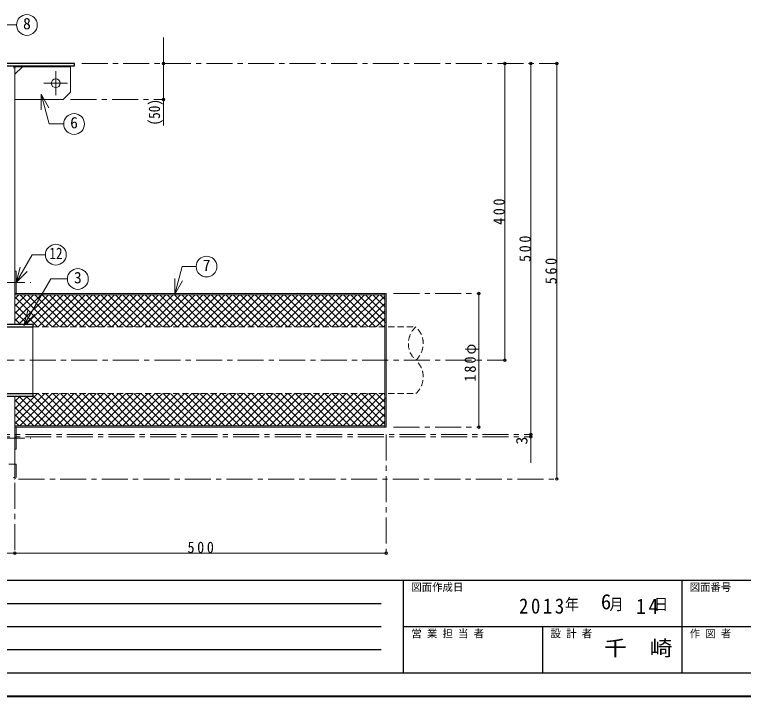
# Model space of a CAD drawing. Units: millimetres at full size, sheet at 1:7; details may follow other scales. Extents: x -1480 to 1355, y -979 to 988.
# Drawn here: x -625 to 357, y -979 to -60 of the extents above; entities that cross this region are included whole.
import ezdxf
from ezdxf.enums import TextEntityAlignment as Align

# ---------------------------------------------------------------- set-up
doc = ezdxf.new("R2010")
doc.units = ezdxf.units.MM
doc.header["$LTSCALE"] = 7
doc.header["$PDMODE"] = 32
doc.header["$PDSIZE"] = 3.5
doc.linetypes.add('CHAIN1', pattern=[8, 5, -1, 1, -1])
doc.linetypes.add('DASHED1', pattern=[1.8, 1.2, -0.6])
doc.layers.add('0-0_ﾚｲﾔ1', color=4, linetype='Continuous', lineweight=9)
doc.styles.add('ＭＳ ゴシック', font='')
doc.styles.get('ＭＳ ゴシック').set_extended_font_data('MS Gothic')

msp = doc.modelspace()

# ---------------------------------------------------------------- linework, layer by layer
at = {"layer": '0-0_ﾚｲﾔ1', "color": 7, "lineweight": 18}
for p, q in [((-622.593, -74.182), (-643.084, -74.182)), ((-624.745, -132.245), (-624.745, -477.545)), ((-623.145, -130.645), (-549.745, -130.645)), ((-549.745, -130.645), (-549.745, -129.045)), ((-589.374, -167.506), (-578.874, -185.692)), ((-589.374, -167.506), (-589.374, -188.506)), ((-589.374, -167.506), (-578.622, -207.632)), ((-559.091, -207.632), (-578.622, -207.632)), ((-623.145, -421.045), (-601.619, -383.762)), ((-583.686, -383.762), (-601.619, -383.762)), ((-623.145, -421.045), (-617.71, -400.761)), ((-409.358, -436.998), (-399.396, -399.82)), ((-380.622, -399.82), (-399.396, -399.82)), ((-624.745, -406.045), (-623.145, -406.045)), ((-623.145, -406.045), (-623.145, -436.045)), ((-623.145, -421.045), (-608.296, -406.196)), ((-612.601, -479.395), (-576.276, -416.478)), ((-554.015, -416.478), (-576.276, -416.478)), ((-409.358, -436.998), (-409.358, -415.998)), ((-409.358, -436.998), (-398.858, -418.811)), ((-624.745, -436.045), (-124.745, -436.045)), ((-624.745, -437.645), (-126.345, -437.645)), ((-126.345, -436.045), (-126.345, -475.045)), ((-124.745, -436.045), (-124.745, -475.045)), ((-612.601, -479.395), (-607.166, -459.111)), ((-612.601, -479.395), (-597.752, -464.546)), ((-600.745, -481.045), (-600.745, -571.045)), ((-124.745, -475.045), (-126.345, -475.045)), ((-624.745, -574.545), (-624.745, -683.445)), ((-124.745, -577.045), (-124.745, -616.045)), ((-624.745, -614.445), (-126.345, -614.445)), ((-624.745, -616.045), (-124.745, -616.045)), ((-623.145, -616.045), (-623.145, -646.045)), ((-624.745, -646.045), (-623.145, -646.045)), ((-623.145, -666.045), (-624.745, -666.045)), ((-623.145, -683.445), (-623.145, -666.045))]:
    msp.add_line(p, q, dxfattribs=at)
at = {"layer": '0-0_ﾚｲﾔ1'}
for p, q in [((-424.745, -209.645), (-424.745, -91.045)), ((35.255, -526.045), (35.255, -126.045)), ((105.255, -126.045), (105.255, -686.045)), ((-624.745, -140.645), (-614.745, -130.645)), ((-549.745, -164.645), (-549.745, -130.645)), ((-624.745, -472.745), (-589.645, -437.645)), ((-624.745, -462.846), (-599.545, -437.645)), ((-624.745, -452.946), (-609.444, -437.645)), ((-624.745, -443.047), (-619.344, -437.645)), ((-624.745, -440.606), (-584.306, -481.045)), ((-619.646, -477.545), (-579.746, -437.645)), ((-617.807, -437.645), (-574.407, -481.045)), ((-609.746, -477.545), (-569.846, -437.645)), ((-607.907, -437.645), (-564.507, -481.045)), ((-600.745, -478.444), (-559.947, -437.645)), ((-598.008, -437.645), (-554.608, -481.045)), ((-593.447, -481.045), (-550.047, -437.645)), ((-588.108, -437.645), (-544.708, -481.045)), ((-583.548, -481.045), (-540.148, -437.645)), ((-578.209, -437.645), (-534.809, -481.045)), ((-573.648, -481.045), (-530.248, -437.645)), ((-568.309, -437.645), (-524.909, -481.045)), ((-563.749, -481.045), (-520.349, -437.645)), ((-558.41, -437.645), (-515.01, -481.045)), ((-553.849, -481.045), (-510.449, -437.645)), ((-548.51, -437.645), (-505.11, -481.045)), ((-543.95, -481.045), (-500.55, -437.645)), ((-538.611, -437.645), (-495.211, -481.045)), ((-534.051, -481.045), (-490.651, -437.645)), ((-528.711, -437.645), (-485.311, -481.045)), ((-524.151, -481.045), (-480.751, -437.645)), ((-518.812, -437.645), (-475.412, -481.045)), ((-514.252, -481.045), (-470.852, -437.645)), ((-508.912, -437.645), (-465.512, -481.045)), ((-504.352, -481.045), (-460.952, -437.645)), ((-499.013, -437.645), (-455.613, -481.045)), ((-494.453, -481.045), (-451.053, -437.645)), ((-489.113, -437.645), (-445.713, -481.045)), ((-484.553, -481.045), (-441.153, -437.645)), ((-479.214, -437.645), (-435.814, -481.045)), ((-474.654, -481.045), (-431.254, -437.645)), ((-469.314, -437.645), (-425.914, -481.045)), ((-464.754, -481.045), (-421.354, -437.645)), ((-459.415, -437.645), (-416.015, -481.045)), ((-454.855, -481.045), (-411.455, -437.645)), ((-449.515, -437.645), (-406.115, -481.045)), ((-444.955, -481.045), (-401.555, -437.645)), ((-439.616, -437.645), (-396.216, -481.045)), ((-435.056, -481.045), (-391.656, -437.645)), ((-429.716, -437.645), (-386.316, -481.045)), ((-425.156, -481.045), (-381.756, -437.645)), ((-419.817, -437.645), (-376.417, -481.045)), ((-415.257, -481.045), (-371.857, -437.645)), ((-409.917, -437.645), (-366.517, -481.045)), ((-405.357, -481.045), (-361.957, -437.645)), ((-400.018, -437.645), (-356.618, -481.045)), ((-395.458, -481.045), (-352.058, -437.645)), ((-390.118, -437.645), (-346.718, -481.045)), ((-385.558, -481.045), (-342.158, -437.645)), ((-380.219, -437.645), (-336.819, -481.045)), ((-375.659, -481.045), (-332.259, -437.645)), ((-370.319, -437.645), (-326.919, -481.045)), ((-365.759, -481.045), (-322.359, -437.645)), ((-360.42, -437.645), (-317.02, -481.045)), ((-355.86, -481.045), (-312.46, -437.645)), ((-350.52, -437.645), (-307.12, -481.045)), ((-345.96, -481.045), (-302.56, -437.645)), ((-340.621, -437.645), (-297.221, -481.045)), ((-336.061, -481.045), (-292.661, -437.645)), ((-330.721, -437.645), (-287.321, -481.045)), ((-326.161, -481.045), (-282.761, -437.645)), ((-320.822, -437.645), (-277.422, -481.045)), ((-316.262, -481.045), (-272.862, -437.645)), ((-310.922, -437.645), (-267.522, -481.045)), ((-306.362, -481.045), (-262.962, -437.645)), ((-301.023, -437.645), (-257.623, -481.045)), ((-296.463, -481.045), (-253.063, -437.645)), ((-291.123, -437.645), (-247.723, -481.045)), ((-286.563, -481.045), (-243.163, -437.645)), ((-281.224, -437.645), (-237.824, -481.045)), ((-276.664, -481.045), (-233.264, -437.645)), ((-271.324, -437.645), (-227.924, -481.045)), ((-266.764, -481.045), (-223.364, -437.645)), ((-261.425, -437.645), (-218.025, -481.045)), ((-256.865, -481.045), (-213.465, -437.645)), ((-251.525, -437.645), (-208.125, -481.045)), ((-246.965, -481.045), (-203.565, -437.645)), ((-241.626, -437.645), (-198.226, -481.045)), ((-237.066, -481.045), (-193.666, -437.645)), ((-231.726, -437.645), (-188.326, -481.045)), ((-227.166, -481.045), (-183.766, -437.645)), ((-221.827, -437.645), (-178.427, -481.045)), ((-217.267, -481.045), (-173.867, -437.645)), ((-211.927, -437.645), (-168.527, -481.045)), ((-207.367, -481.045), (-163.967, -437.645)), ((-202.028, -437.645), (-158.628, -481.045)), ((-197.468, -481.045), (-154.068, -437.645)), ((-192.128, -437.645), (-148.728, -481.045)), ((-187.568, -481.045), (-144.168, -437.645)), ((-182.229, -437.645), (-138.829, -481.045)), ((-177.669, -481.045), (-134.269, -437.645)), ((-172.329, -437.645), (-128.929, -481.045)), ((-167.769, -481.045), (-126.345, -439.622)), ((-162.43, -437.645), (-126.345, -473.73)), ((-152.53, -437.645), (-126.345, -463.831)), ((-142.631, -437.645), (-126.345, -453.931)), ((-132.731, -437.645), (-126.345, -444.032)), ((0.255, -436.045), (0.255, -616.045)), ((-624.745, -450.506), (-594.206, -481.045)), ((-157.87, -481.045), (-126.345, -449.521)), ((-624.745, -460.405), (-607.605, -477.545)), ((-147.97, -481.045), (-126.345, -459.42)), ((-624.745, -470.305), (-617.505, -477.545)), ((-138.071, -481.045), (-126.345, -469.32)), ((-128.171, -481.045), (-126.345, -479.219)), ((-126.362, -481.045), (-126.345, -481.029)), ((-126.345, -475.045), (-126.345, -577.045)), ((-124.745, -475.045), (-124.745, -577.045)), ((-624.745, -611.338), (-584.453, -571.045)), ((-624.745, -601.439), (-594.352, -571.045)), ((-624.745, -591.539), (-607.752, -574.545)), ((-624.745, -581.64), (-617.651, -574.545)), ((-624.745, -579.199), (-589.499, -614.445)), ((-619.499, -574.545), (-579.599, -614.445)), ((-617.953, -614.445), (-574.553, -571.045)), ((-609.6, -574.545), (-569.7, -614.445)), ((-608.054, -614.445), (-564.654, -571.045)), ((-600.745, -573.501), (-559.801, -614.445)), ((-598.154, -614.445), (-554.754, -571.045)), ((-593.301, -571.045), (-549.901, -614.445)), ((-588.255, -614.445), (-544.855, -571.045)), ((-583.402, -571.045), (-540.002, -614.445)), ((-578.355, -614.445), (-534.955, -571.045)), ((-573.502, -571.045), (-530.102, -614.445)), ((-568.456, -614.445), (-525.056, -571.045)), ((-563.603, -571.045), (-520.203, -614.445)), ((-558.556, -614.445), (-515.156, -571.045)), ((-553.703, -571.045), (-510.303, -614.445)), ((-548.657, -614.445), (-505.257, -571.045)), ((-543.804, -571.045), (-500.404, -614.445)), ((-538.757, -614.445), (-495.357, -571.045)), ((-533.904, -571.045), (-490.504, -614.445)), ((-528.858, -614.445), (-485.458, -571.045)), ((-524.005, -571.045), (-480.605, -614.445)), ((-518.958, -614.445), (-475.558, -571.045)), ((-514.105, -571.045), (-470.705, -614.445)), ((-509.059, -614.445), (-465.659, -571.045)), ((-504.206, -571.045), (-460.806, -614.445)), ((-499.159, -614.445), (-455.759, -571.045)), ((-494.306, -571.045), (-450.906, -614.445)), ((-489.26, -614.445), (-445.86, -571.045)), ((-484.407, -571.045), (-441.007, -614.445)), ((-479.36, -614.445), (-435.96, -571.045)), ((-474.507, -571.045), (-431.107, -614.445)), ((-469.461, -614.445), (-426.061, -571.045)), ((-464.608, -571.045), (-421.208, -614.445)), ((-459.561, -614.445), (-416.161, -571.045)), ((-454.708, -571.045), (-411.308, -614.445)), ((-449.662, -614.445), (-406.262, -571.045)), ((-444.809, -571.045), (-401.409, -614.445)), ((-439.762, -614.445), (-396.362, -571.045)), ((-434.909, -571.045), (-391.509, -614.445)), ((-429.863, -614.445), (-386.463, -571.045)), ((-425.01, -571.045), (-381.61, -614.445)), ((-419.963, -614.445), (-376.563, -571.045)), ((-415.11, -571.045), (-371.71, -614.445)), ((-410.064, -614.445), (-366.664, -571.045)), ((-405.211, -571.045), (-361.811, -614.445)), ((-400.164, -614.445), (-356.764, -571.045)), ((-395.311, -571.045), (-351.911, -614.445)), ((-390.265, -614.445), (-346.865, -571.045)), ((-385.412, -571.045), (-342.012, -614.445)), ((-380.365, -614.445), (-336.965, -571.045)), ((-375.512, -571.045), (-332.112, -614.445)), ((-370.466, -614.445), (-327.066, -571.045)), ((-365.613, -571.045), (-322.213, -614.445)), ((-360.566, -614.445), (-317.166, -571.045)), ((-355.713, -571.045), (-312.313, -614.445)), ((-350.667, -614.445), (-307.267, -571.045)), ((-345.814, -571.045), (-302.414, -614.445)), ((-340.767, -614.445), (-297.367, -571.045)), ((-335.914, -571.045), (-292.514, -614.445)), ((-330.868, -614.445), (-287.468, -571.045)), ((-326.015, -571.045), (-282.615, -614.445)), ((-320.968, -614.445), (-277.568, -571.045)), ((-316.115, -571.045), (-272.715, -614.445)), ((-311.069, -614.445), (-267.669, -571.045)), ((-306.216, -571.045), (-262.816, -614.445)), ((-301.169, -614.445), (-257.769, -571.045)), ((-296.316, -571.045), (-252.916, -614.445)), ((-291.27, -614.445), (-247.87, -571.045)), ((-286.417, -571.045), (-243.017, -614.445)), ((-281.37, -614.445), (-237.97, -571.045)), ((-276.517, -571.045), (-233.117, -614.445)), ((-271.471, -614.445), (-228.071, -571.045)), ((-266.618, -571.045), (-223.218, -614.445)), ((-261.571, -614.445), (-218.171, -571.045)), ((-256.718, -571.045), (-213.318, -614.445)), ((-251.672, -614.445), (-208.272, -571.045)), ((-246.819, -571.045), (-203.419, -614.445)), ((-241.772, -614.445), (-198.372, -571.045)), ((-236.919, -571.045), (-193.519, -614.445)), ((-231.873, -614.445), (-188.473, -571.045)), ((-227.02, -571.045), (-183.62, -614.445)), ((-221.973, -614.445), (-178.573, -571.045)), ((-217.12, -571.045), (-173.72, -614.445)), ((-212.074, -614.445), (-168.674, -571.045)), ((-207.221, -571.045), (-163.821, -614.445)), ((-202.174, -614.445), (-158.774, -571.045)), ((-197.321, -571.045), (-153.921, -614.445)), ((-192.275, -614.445), (-148.875, -571.045)), ((-187.422, -571.045), (-144.022, -614.445)), ((-182.375, -614.445), (-138.975, -571.045)), ((-177.522, -571.045), (-134.122, -614.445)), ((-172.476, -614.445), (-129.076, -571.045)), ((-167.623, -571.045), (-126.345, -612.323)), ((-162.576, -614.445), (-126.345, -578.214)), ((-157.723, -571.045), (-126.345, -602.423)), ((-147.824, -571.045), (-126.345, -592.524)), ((-137.924, -571.045), (-126.345, -582.624)), ((-128.025, -571.045), (-126.345, -572.725)), ((-624.745, -589.099), (-599.398, -614.445)), ((-152.677, -614.445), (-126.345, -588.114)), ((-142.777, -614.445), (-126.345, -598.013)), ((-624.745, -598.998), (-609.298, -614.445)), ((-132.878, -614.445), (-126.345, -607.913)), ((-624.745, -608.898), (-619.197, -614.445)), ((-1134.745, -786.045), (-624.745, -786.045)), ((-624.745, -786.045), (-124.745, -786.045))]:
    msp.add_line(p, q, dxfattribs=at)
at = {"layer": '0-0_ﾚｲﾔ1', "color": 5, "lineweight": 25}
for p, q in [((-544.745, -126.045), (-673.745, -126.045)), ((-685.789, -481.045), (-600.745, -481.045)), ((-682.745, -477.545), (-600.745, -477.545)), ((-600.745, -477.545), (-600.745, -481.045)), ((-685.789, -571.045), (-600.745, -571.045)), ((-682.745, -574.545), (-600.745, -574.545)), ((-600.745, -571.045), (-600.745, -574.545))]:
    msp.add_line(p, q, dxfattribs=at)
at = {"layer": '0-0_ﾚｲﾔ1', "linetype": 'CHAIN1'}
for p, q in [((-534.745, -126.045), (105.255, -126.045)), ((-569.745, -168.645), (-569.745, -136.645)), ((-553.745, -152.645), (-585.745, -152.645)), ((-549.745, -174.645), (-424.745, -174.645)), ((-646.345, -421.045), (-603.145, -421.045)), ((-114.745, -436.045), (0.255, -436.045)), ((-716.789, -526.045), (35.255, -526.045)), ((-114.745, -616.045), (0.255, -616.045)), ((-666.745, -626.045), (70.255, -626.045)), ((-124.745, -626.045), (-124.745, -786.045)), ((-666.745, -629.045), (70.255, -629.045)), ((-646.345, -631.045), (-603.145, -631.045)), ((-619.745, -686.045), (105.255, -686.045)), ((-624.745, -691.045), (-624.745, -786.045))]:
    msp.add_line(p, q, dxfattribs=at)
at = {"layer": '0-0_ﾚｲﾔ1', "linetype": 'DASHED1'}
for p, q in [((-600.745, -481.045), (-84.745, -481.045)), ((-600.745, -571.045), (-84.745, -571.045)), ((-624.745, -666.045), (-1134.745, -666.045))]:
    msp.add_line(p, q, dxfattribs=at)
at = {"layer": '0-0_ﾚｲﾔ1', "color": 6, "lineweight": 25}
for p, q in [((-1448.245, -822.545), (1323.755, -822.545)), ((-101.245, -947.545), (-101.245, -822.545)), ((273.755, -822.545), (273.755, -947.545)), ((-781.245, -853.795), (-131.245, -853.795)), ((-131.245, -885.045), (-781.245, -885.045)), ((1323.755, -885.045), (-101.245, -885.045)), ((86.255, -947.545), (86.255, -885.045)), ((-131.245, -916.295), (-781.245, -916.295)), ((1323.755, -947.545), (-1448.245, -947.545))]:
    msp.add_line(p, q, dxfattribs=at)
at = {"layer": '0-0_ﾚｲﾔ1', "color": 1, "lineweight": 40}
msp.add_line((1355.255, -979.045), (-1479.745, -979.045), dxfattribs=at)
at = {"layer": '0-0_ﾚｲﾔ1', "color": 5, "lineweight": 25}
msp.add_lwpolyline([(-673.745, -129.045), (-544.745, -129.045), (-544.745, -126.045)], dxfattribs=at)
at = {"layer": '0-0_ﾚｲﾔ1'}
for points in [[(70.255, -664.045), (70.255, -626.045), (70.255, -126.045)], [(-549.745, -164.645), (-559.745, -174.645), (-624.745, -174.645)]]:
    msp.add_lwpolyline(points, dxfattribs=at)
at = {"layer": '0-0_ﾚｲﾔ1', "color": 7, "lineweight": 18}
msp.add_lwpolyline([(-124.745, -577.045), (-126.345, -577.045), (-126.345, -616.045)], dxfattribs=at)
for centre in [(-608.593, -74.182), (-545.091, -207.632), (-569.686, -383.762), (-366.622, -399.82), (-540.015, -416.478)]:
    msp.add_circle(centre, 14, dxfattribs=at)
at = {"layer": '0-0_ﾚｲﾔ1'}
msp.add_circle((-569.745, -152.645), 6, dxfattribs=at)
at = {"layer": '0-0_ﾚｲﾔ1', "color": 7, "lineweight": 18}
for centre, radius, start, end in [((-623.145, -132.245), 3.2, 90, 180), ((-623.145, -132.245), 1.6, 90, 180), ((-627.345, -681.845), 2.6, 270, 0), ((-625.745, -683.445), 2.6, 270, 0), ((-625.745, -683.445), 1, 270, 0)]:
    msp.add_arc(centre, radius, start, end, dxfattribs=at)
at = {"layer": '0-0_ﾚｲﾔ1', "linetype": 'DASHED1'}
for centre, start, end in [((-64.433, -503.545), 132.07502, 227.92498), ((-105.058, -503.545), 312.07502, 47.92498), ((-105.058, -548.545), 312.07502, 47.92498)]:
    msp.add_arc(centre, 30.312, start, end, dxfattribs=at)
at = {"layer": '0-0_ﾚｲﾔ1'}
for p in [(-424.745, -126.045), (35.255, -126.045), (70.255, -126.045), (105.255, -126.045), (-424.745, -174.645), (0.255, -436.045), (35.255, -526.045), (0.255, -616.045), (70.255, -626.045), (70.255, -629.045), (105.255, -686.045), (-624.745, -786.045), (-124.745, -786.045)]:
    msp.add_point(p, dxfattribs=at)

# ---------------------------------------------------------------- texts
at = {"layer": '0-0_ﾚｲﾔ1', "color": 7, "style": 'ＭＳ ゴシック'}
for s, height, p in [('8', 15.4, (-613.843, -84.682)), ('6', 15.4, (-550.341, -218.132)), ('7', 15.4, (-371.872, -410.32)), ('3', 15.4, (-545.265, -426.978)), ('図面作成日', 10.26, (-90.745, -840.045)), ('図面番号', 10.26, (284.255, -840.045)), ('6', 20.53, (164.555, -867.795)), ('営 業 担 当 者', 10.26, (-90.745, -902.545)), ('設 計 者', 10.26, (96.755, -902.545)), ('作 図 者', 10.26, (284.255, -902.545))]:
    msp.add_text(s, height=height, dxfattribs=at).set_placement(p, align=Align.BOTTOM_LEFT)
at = {"layer": '0-0_ﾚｲﾔ1', "color": 7, "style": 'ＭＳ ゴシック', "width": 0.85}
msp.add_text('(50)', height=15.4, rotation=90, dxfattribs=at).set_placement((-424.745, -209.645), align=Align.BOTTOM_LEFT)
at = {"layer": '0-0_ﾚｲﾔ1', "color": 7, "style": 'ＭＳ ゴシック'}
for s, height, width, p in [('12', 15.4, 0.85, (-578.436, -394.262)), ('千\u3000崎', 20.53, 1.1, (168.755, -930.295))]:
    msp.add_text(s, height=height, dxfattribs=dict(at, width=width)).set_placement(p, align=Align.BOTTOM_LEFT)
msp.add_text('3', height=15.4, rotation=90, dxfattribs=at).set_placement((70.255, -639.545), align=Align.BOTTOM_LEFT)
at = {"layer": '0-0_ﾚｲﾔ1', "color": 7, "char_height": 15.4, "attachment_point": 7, "rotation": 90, "style": 'ＭＳ ゴシック'}
for s, insert in [('\\T1.38;\\W0.9;400', (35.255, -343.545)), ('\\T1.38;\\W0.9;500', (70.255, -393.545)), ('\\T1.38;\\W0.9;560', (105.255, -423.545)), ('\\T1.3;\\W0.9;180φ', (0.255, -554.92))]:
    msp.add_mtext(s, dxfattribs=dict(at, insert=insert))
at = {"layer": '0-0_ﾚｲﾔ1', "color": 7, "attachment_point": 7, "style": 'ＭＳ ゴシック'}
for s, insert, char_height in [('\\T1.38;\\W0.9;500', (-392.245, -786.045), 15.4), ('\\T1.28;\\W0.9;2013', (54.305, -867.795), 20.53), ('\\T1.27;\\W0.9;年\\~\\~\\~月\\~\\~\\~日', (116.255, -864.295), 15.4), ('\\T1.27;\\W0.95;14', (211.805, -867.795), 20.53)]:
    msp.add_mtext(s, dxfattribs=dict(at, insert=insert, char_height=char_height))

doc.saveas('drawing.dxf')
